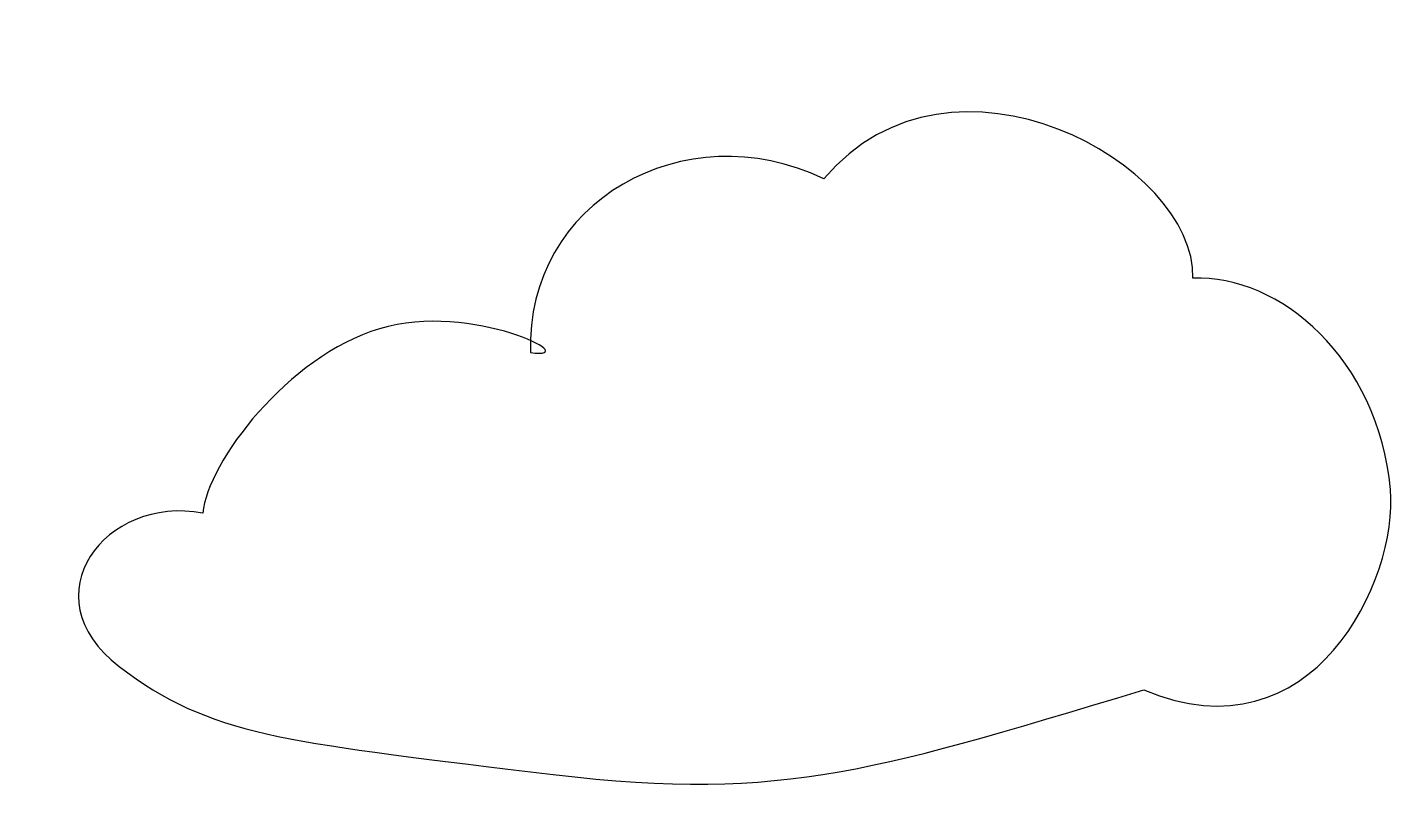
# Model space of a CAD drawing. Header units: centimetres. Extents: x -11.4 to 10.7, y -5.7 to 6.8.
import ezdxf

# ---------------------------------------------------------------- set-up
doc = ezdxf.new("R2010")
doc.units = ezdxf.units.CM
doc.header["$MEASUREMENT"] = 0
doc.layers.add('Camada 1', color=7, linetype='Continuous')

msp = doc.modelspace()

# ---------------------------------------------------------------- linework, layer by layer
at = {"layer": 'Camada 1'}
msp.add_open_spline([(6.57216, -3.8869), (1.9982, -5.26189), (0.68423, -5.69742), (-3.27849, -5.20455), (-3.27849, -5.20455), (-7.24486, -4.70914), (-8.40998, -4.63231), (-9.88138, -3.50987), (-9.88138, -3.50987), (-11.35397, -2.3838), (-10.09612, -0.7477), (-8.53933, -1.04782), (-8.53933, -1.04782), (-8.46001, -0.22555), (-7.17654, 1.47035), (-5.70027, 1.91565), (-5.70027, 1.91565), (-4.22403, 2.361), (-2.36588, 1.41056), (-3.27849, 1.53137), (-3.27849, 1.53137), (-3.36025, 3.95802), (-0.80183, 5.39402), (1.42964, 4.32526), (1.42964, 4.32526), (3.49276, 6.75681), (7.41518, 4.55584), (7.3566, 2.72945), (7.3566, 2.72945), (8.75111, 2.78557), (10.3384, 1.43379), (10.5275, -0.66592), (10.5275, -0.66592), (10.65928, -2.11171), (9.2843, -5.03125), (6.57216, -3.8869)], degree=3, knots=[0, 0, 0, 0, 0.1, 0.1, 0.1, 0.1, 0.2, 0.2, 0.2, 0.2, 0.3, 0.3, 0.3, 0.3, 0.4, 0.4, 0.4, 0.4, 0.5, 0.5, 0.5, 0.5, 0.6, 0.6, 0.6, 0.6, 0.7, 0.7, 0.7, 0.7, 0.8, 0.8, 0.8, 0.8, 1, 1, 1, 1], dxfattribs=at)

doc.saveas('drawing.dxf')
